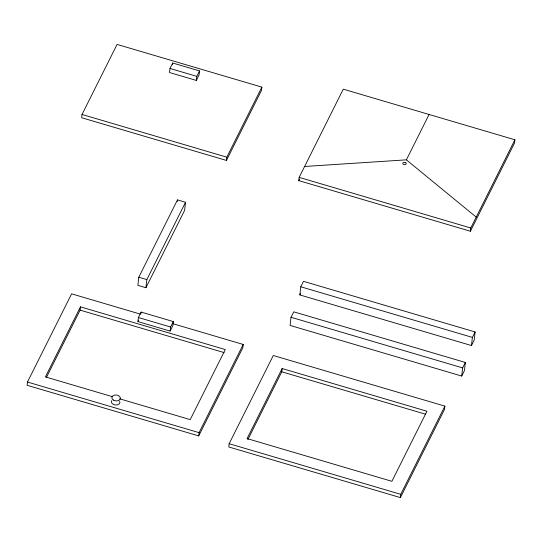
<?xml version="1.0" encoding="UTF-8"?>
<svg xmlns="http://www.w3.org/2000/svg" width="542" height="542" viewBox="0 0 542 542"><rect width="100%" height="100%" fill="white"/><g stroke="black" fill="none" stroke-linecap="round" stroke-linejoin="round"><path stroke-width="0.81" d="M140.412 314.13L71.605 293.832L27.473 382.035L27.1 385.294L198.711 435.91L242.843 347.713L243.216 344.455L172.79 323.676M82.025 114.47L81.652 117.729L226.448 160.439L261.501 90.385L261.874 87.126L117.079 44.417L82.025 114.47L226.82 157.18L261.874 87.126M46.558 377.157L80.101 310.119L80.473 306.86L225.269 349.57L190.215 419.623L119.843 398.865M138.799 277.213L137.871 285.356L145.92 287.734L184.598 210.418L185.527 202.274L177.485 199.896L138.799 277.213L146.848 279.584L185.527 202.274M137.946 321.596L138.406 317.524L141.137 312.077L173.311 321.569L172.844 325.647L170.12 331.087L137.946 321.596L138.623 320.234M140.947 313.71L141.137 312.077M169.985 68.455L169.517 72.526L196.333 80.44L199.056 74.992L199.524 70.921L172.708 63.008L169.985 68.455L196.8 76.361L199.524 70.921M145.92 287.734L146.848 279.584M172.525 64.64L172.708 63.008M177.302 201.529L177.485 199.896M196.333 80.44L196.8 76.361M170.12 331.087L170.588 327.016L173.311 321.569M226.448 160.439L226.82 157.18M198.711 435.91L199.083 432.651L243.216 344.455M229.144 443.708L228.771 446.967L400.382 497.583L444.515 409.386L444.887 406.121L273.276 355.505L229.144 443.708L400.755 494.324L444.887 406.121M298.784 180.628L299.157 177.37L343.289 89.166L514.9 139.782L514.527 143.041L470.395 231.244L298.784 180.628L299.536 179.117M247.85 439.589L281.772 371.792L282.138 368.533L426.94 411.243L391.886 481.296L247.091 438.586L282.138 368.533M291.02 317.28L290.092 325.43L461.703 376.046L464.426 370.599L465.354 362.456L293.744 311.833L291.02 317.28L462.631 367.896L465.354 362.456M299.855 294.929L300.783 286.779L303.506 281.332L475.117 331.955L474.189 340.105L471.465 345.545L299.855 294.929L300.539 293.568M400.382 497.583L400.755 494.324M470.395 231.244L470.768 227.986L514.9 139.782M461.703 376.046L462.631 367.896M471.465 345.545L472.394 337.402L475.117 331.955M80.473 306.86L45.42 376.914L112.56 396.717M304.604 166.475L406.392 159.843L429.095 114.477M299.157 177.37L470.768 227.986M300.783 286.779L472.394 337.402M138.406 317.524L170.588 327.016M80.101 310.119L224.09 352.591M281.772 371.792L425.761 414.264M27.473 382.035L199.083 432.651M406.392 159.843L476.215 217.098M119.646 401.236A4.261 2.947 6.5 0 1 115.5 404.976A4.261 2.947 6.5 0 1 111.808 400.565M405.436 162.586L405.037 162.424A1.707 1.179 6.5 0 0 402.808 163.542A1.707 1.179 6.5 0 0 405.375 164.578A1.707 1.179 6.5 0 0 405.436 162.586M113.413 400.071A4.261 2.947 6.5 0 0 120.31 398.702A4.261 2.947 6.5 0 0 114.653 395.091A4.261 2.947 6.5 0 0 113.413 400.071"/></g></svg>
